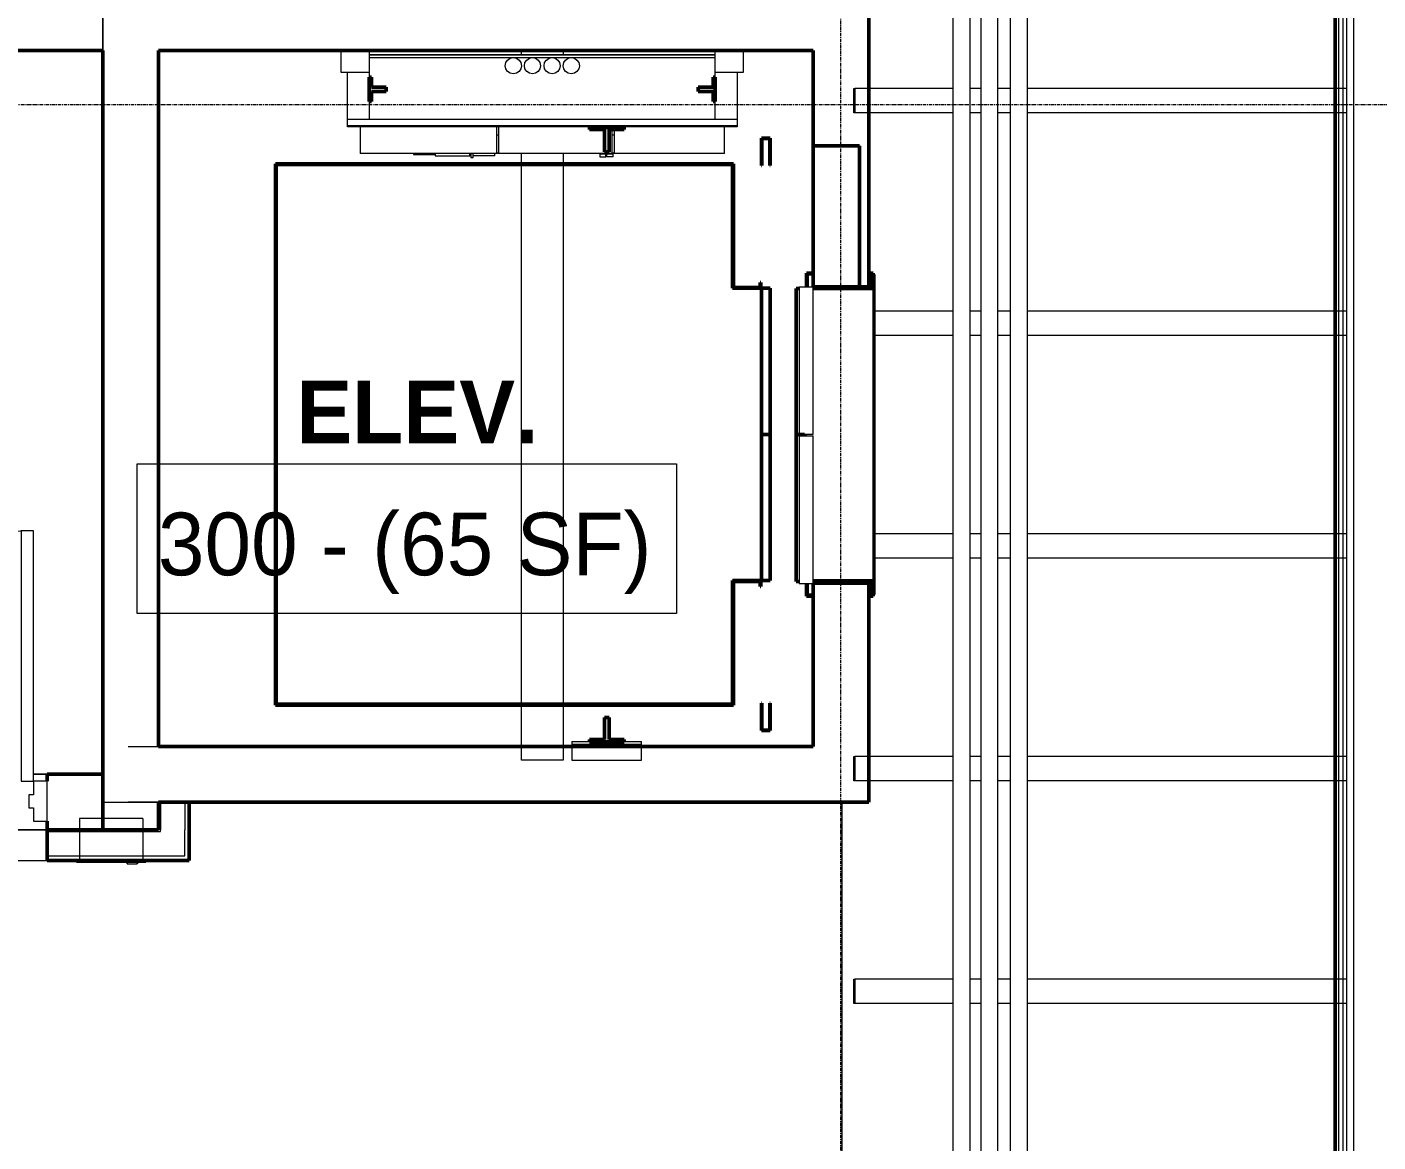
# Model space of a CAD drawing. Header units: inches. Extents: x -4218 to -1830, y 9767 to 12426.
# Drawn here: x -3598.2 to -3404.2, y 11386.1 to 11546.4 of the extents above; entities that cross this region are included whole.
import ezdxf

# ---------------------------------------------------------------- set-up
doc = ezdxf.new("R2010")
doc.units = ezdxf.units.IN
doc.header["$MEASUREMENT"] = 0
doc.linetypes.add('Grid Line 1_2_', pattern=[0.875, 0.5, -0.125, 0.125, -0.125])
for name, color, linetype, lineweight in [('0-1', 7, 'Continuous', 5), ('0-2', 10, 'Continuous', 9), ('A-AREA-IDEN', 2, 'Continuous', 9), ('A-DETL-MBND', 5, 'Continuous', 9), ('A-DOOR-1', 10, 'Continuous', 9), ('A-DOOR-2', 50, 'Continuous', 20), ('A-DOOR-FRAM-3', 50, 'Continuous', 20), ('A-GENM-1', 7, 'Continuous', 50), ('A-GENM-2', 10, 'Continuous', 9), ('A-GENM-3', 254, 'Continuous', 9), ('A-GENM-4', 252, 'Continuous', 9), ('A-GENM-5', 253, 'Continuous', 9), ('A-ROOF-1', 132, 'Continuous', 9), ('A-WALL-1', 7, 'Continuous', 50), ('A-WALL-2', 250, 'Continuous', 13), ('A-WALL-3', 10, 'Continuous', 9), ('A-WALL-4', 252, 'Continuous', 9), ('A-WALL-5', 253, 'Continuous', 9), ('A-WALL-6', 254, 'Continuous', 9), ('E-FIRE-1', 10, 'Continuous', 9), ('E-FIRE-2', 252, 'Continuous', 9), ('E-FIRE-3', 253, 'Continuous', 9), ('G-IMPT-1', 10, 'Continuous', 9), ('I-WALL-1', 7, 'Continuous', 50), ('I-WALL-3', 252, 'Continuous', 9), ('P-PIPE-1', 10, 'Continuous', 9), ('Q-SPCQ-1', 10, 'Continuous', 9), ('S-BEAM', 12, 'Continuous', 9), ('S-GRID-1', 1, 'Grid Line 1_2_', 9)]:
    doc.layers.add(name, color=color, linetype=linetype, lineweight=lineweight)
doc.styles.add('Century Gothic', font='ufonts.com_century-gothic.ttf', dxfattribs={"height": 9})
doc.styles.add('Century Gothic_B', font='GOTHICB.TTF', dxfattribs={"height": 9})

# ---------------------------------------------------------------- blocks, each defined once
blk = doc.blocks.new('104416 - Fire Extinguishers - Wall - Class A - Light - 2A-2205784-BACKGROUND - RCP - 3RD FLOOR')
at = {"layer": 'E-FIRE-1'}
for p, q in [((13.19, 2.44), (13.19, 2.19)), ((23.19, 2.44), (13.19, 2.44)), ((23.19, 2.44), (13.19, 2.44)), ((13.19, 2.19), (13.19, 2.44)), ((14.41, 2.44), (14.41, 2.69)), ((15.91, 2.69), (14.44, 2.69)), ((14.44, 2.69), (14.44, 2.44)), ((15.91, 2.44), (15.91, 2.69)), ((15.94, 2.44), (15.94, 2.69)), ((23.19, 2.19), (23.19, 2.44)), ((23.19, 2.19), (23.19, 2.44))]:
    blk.add_line(p, q, dxfattribs=at)
at = {"layer": 'E-FIRE-2'}
for p, q in [((13.19, 2.19), (23.19, 2.19)), ((13.63, -2.15), (13.63, 2.19)), ((22.75, -3.81), (22.75, 2.19)), ((13.63, -3.81), (13.63, -2.19)), ((13.63, -3.81), (22.75, -3.81))]:
    blk.add_line(p, q, dxfattribs=at)
at = {"layer": 'E-FIRE-3'}
blk.add_line((22.75, 2.19), (13.63, 2.19), dxfattribs=at)
blk = doc.blocks.new('CTR - 1st Phase - Common Walls_rvt-1-BACKGROUND - RCP - 3RD FLOOR')
at = {"layer": 'A-WALL-1'}
for p, q in [((-3579.32, 11430.99), (-3579.32, 11434.99)), ((-3579.32, 11434.99), (-3574.95, 11434.99)), ((-3574.95, 11434.99), (-3574.95, 11430.99)), ((-3595.32, 11426.61), (-3595.32, 11430.99)), ((-3595.32, 11430.99), (-3579.32, 11430.99)), ((-3574.95, 11430.99), (-3574.95, 11427.24)), ((-3574.95, 11426.61), (-3595.32, 11426.61)), ((-3574.95, 11427.24), (-3574.95, 11426.61))]:
    blk.add_line(p, q, dxfattribs=at)
at = {"layer": 'A-WALL-2'}
for p, q in [((-3409.8, 11255.36), (-3409.8, 11647.86)), ((-3409.17, 11255.36), (-3409.17, 11647.24)), ((-3408.67, 11255.36), (-3408.67, 11646.74)), ((-3579.07, 11434.99), (-3579.07, 11430.99)), ((-3575.57, 11434.99), (-3575.57, 11430.99)), ((-3595.32, 11430.74), (-3579.07, 11430.74)), ((-3579.07, 11430.74), (-3579.07, 11430.99)), ((-3575.57, 11430.74), (-3575.57, 11430.99)), ((-3575.57, 11427.24), (-3575.57, 11430.74)), ((-3595.32, 11427.24), (-3575.57, 11427.24))]:
    blk.add_line(p, q, dxfattribs=at)
at = {"layer": 'A-WALL-3'}
blk.add_line((-3635.32, 11426.61), (-3595.32, 11426.61), dxfattribs=at)
at = {"layer": 'A-WALL-4'}
for q in [(-3635.32, 11430.99), (-3595.32, 11426.61)]:
    blk.add_line((-3595.32, 11430.99), q, dxfattribs=at)
at = {"layer": 'I-WALL-1'}
blk.add_line((-3410.3, 11255.36), (-3410.3, 11648.36), dxfattribs=at)
at = {"layer": 'I-WALL-3'}
blk.add_line((-3410.3, 11256.26), (-3410.3, 11648.36), dxfattribs=at)
at = {"layer": 'P-PIPE-1'}
for p, q in [((-3465.19, 11026.52), (-3465.19, 11687.66)), ((-3462.81, 11687.66), (-3462.81, 11026.52)), ((-3461.19, 11026.52), (-3461.19, 11687.66)), ((-3458.81, 11687.66), (-3458.81, 11026.52)), ((-3456.94, 11026.52), (-3456.94, 11687.66)), ((-3454.57, 11687.66), (-3454.57, 11026.52))]:
    blk.add_line(p, q, dxfattribs=at)
at = {"layer": '0-2', "rotation": 180}
blk.add_blockref('104416 - Fire Extinguishers - Wall - Class A - Light - 2A-2205784-BACKGROUND - RCP - 3RD FLOOR', (-3567.95, 11428.8), dxfattribs=at)
blk = doc.blocks.new('Otis_G2S_072320191620 - Duty_3500_Speed_150_Seismic_N_CabHeight_93_CabPanels_Y_EntHeight_84_CwtLoc_L2_CwtSafety_N_DoorHand_CO_OpeningType_Front_Glassback_N_FRSAME_NOH-2444874-BACKGROUND - RCP - 3RD FLOOR')
at = {"layer": 'A-GENM-1'}
for p, q in [((7.94, 77.23), (85.74, 77.23)), ((8.06, 77.11), (7.94, 77.23)), ((7.94, 11.44), (7.94, 77.23)), ((7.94, 77.23), (8.06, 77.11)), ((85.62, 77.11), (8.06, 77.11)), ((8.06, 77.11), (8.06, 11.56)), ((85.62, 77.11), (85.74, 77.23)), ((85.74, 77.23), (85.62, 77.11)), ((85.62, 11.56), (85.62, 77.11)), ((85.74, 77.23), (85.74, 11.44)), ((8.06, 11.44), (7.94, 11.44)), ((8.06, 11.56), (25.84, 11.56)), ((8.06, 11.44), (8.06, 11.56)), ((8.06, 11.56), (8.06, 11.44)), ((25.72, 11.44), (8.06, 11.44)), ((25.72, 7.6), (25.72, 11.44)), ((25.84, 11.56), (25.84, 7.48)), ((67.84, 11.56), (67.96, 11.44)), ((67.84, 7.48), (67.84, 11.56)), ((67.84, 11.56), (85.62, 11.56)), ((67.96, 11.44), (67.84, 11.56)), ((67.96, 11.44), (67.96, 7.6)), ((85.74, 11.44), (67.96, 11.44)), ((4.29, 7.4), (8.23, 7.4)), ((4.29, 6.15), (4.29, 7.4)), ((8.23, 6.15), (4.29, 6.15)), ((8.23, 7.36), (4.33, 7.36)), ((4.33, 7.36), (4.33, 6.19)), ((4.33, 6.19), (8.23, 6.19)), ((8.23, 7.4), (8.23, 7.36)), ((8.23, 6.19), (8.23, 6.15)), ((25, 7.48), (25, 7.6)), ((25, 7.6), (25.72, 7.6)), ((25.84, 7.48), (25, 7.48)), ((25.84, 7.48), (25.72, 7.6)), ((25.72, 7.6), (25.84, 7.48)), ((25.84, 6.15), (25.84, 7.4)), ((25.84, 7.4), (46.84, 7.4)), ((46.84, 6.15), (25.84, 6.15)), ((46.84, 7.4), (46.84, 6.15)), ((46.84, 6.15), (46.84, 7.4)), ((46.84, 7.4), (67.84, 7.4)), ((67.84, 6.15), (46.84, 6.15)), ((67.84, 7.48), (67.96, 7.6)), ((67.96, 7.6), (67.84, 7.48)), ((68.69, 7.48), (67.84, 7.48)), ((67.84, 7.4), (67.84, 6.15)), ((67.96, 7.6), (68.69, 7.6)), ((68.69, 7.6), (68.69, 7.48)), ((85.46, 7.36), (85.46, 7.4)), ((85.46, 7.4), (89.4, 7.4)), ((89.36, 7.36), (85.46, 7.36)), ((85.46, 6.15), (85.46, 6.19)), ((85.46, 6.19), (89.36, 6.19)), ((89.4, 6.15), (85.46, 6.15)), ((89.36, 7.36), (89.4, 7.4)), ((89.4, 7.4), (89.36, 7.36)), ((89.36, 6.19), (89.36, 7.36)), ((89.36, 6.19), (89.4, 6.15)), ((89.4, 6.15), (89.36, 6.19)), ((89.4, 7.4), (89.4, 6.15))]:
    blk.add_line(p, q, dxfattribs=at)
at = {"layer": 'A-GENM-2'}
for p, q in [((25.72, 11.44), (25.84, 11.56)), ((25.84, 11.56), (25.72, 11.44)), ((85.62, 11.56), (85.74, 11.44)), ((85.74, 11.44), (85.62, 11.56)), ((4.33, 7.36), (4.29, 7.4)), ((4.29, 7.4), (4.33, 7.36)), ((4.33, 6.19), (4.29, 6.15)), ((4.29, 6.15), (4.33, 6.19))]:
    blk.add_line(p, q, dxfattribs=at)
at = {"layer": 'G-IMPT-1'}
for p, q in [((91.02, 65.05), (87.2, 65.05)), ((87.2, 12.74), (87.2, 65.05)), ((100.99, 63.74), (100.99, 14.06)), ((101.36, 14.06), (101.36, 63.74)), ((101.43, 63.74), (101.43, 14.06)), ((87.2, 57.39), (87.06, 57.39)), ((87.06, 57.39), (87.06, 54.39)), ((87.06, 54.39), (87.2, 54.39)), ((87.2, 54.29), (86.86, 54.29)), ((86.86, 54.29), (86.86, 49.29)), ((87.2, 49.15), (86.61, 49.15)), ((86.61, 49.15), (86.61, 48.84)), ((86.61, 48.84), (87.2, 48.84)), ((86.86, 49.29), (87.2, 49.29)), ((86.86, 49.15), (86.86, 49.26)), ((87.2, 49.26), (86.86, 49.26)), ((86.86, 45.73), (86.86, 48.84)), ((86.86, 45.73), (87.2, 45.73)), ((87.27, 45.12), (87.27, 45.49)), ((89.83, 45.49), (87.27, 45.49)), ((87.27, 45.12), (89.83, 45.12)), ((89.83, 45.12), (89.83, 45.49)), ((91.02, 45.49), (89.83, 45.49)), ((89.83, 45.12), (91.02, 45.12)), ((98.65, 43.06), (98.74, 43.5)), ((98.74, 42.61), (98.65, 43.06)), ((98.74, 43.5), (98.99, 43.88)), ((98.99, 43.88), (99.37, 44.13)), ((99.37, 44.13), (99.81, 44.22)), ((99.81, 44.22), (100.26, 44.13)), ((100.26, 44.13), (100.64, 43.88)), ((100.64, 43.88), (100.89, 43.5)), ((100.89, 43.5), (100.98, 43.06)), ((100.98, 43.06), (100.89, 42.61)), ((98.99, 42.23), (98.74, 42.61)), ((98.74, 40.75), (98.99, 41.13)), ((99.37, 41.98), (98.99, 42.23)), ((98.99, 41.13), (99.37, 41.38)), ((99.81, 41.89), (99.37, 41.98)), ((99.37, 41.38), (99.81, 41.47)), ((100.26, 41.98), (99.81, 41.89)), ((99.81, 41.47), (100.26, 41.38)), ((100.64, 42.23), (100.26, 41.98)), ((100.26, 41.38), (100.64, 41.13)), ((100.89, 42.61), (100.64, 42.23)), ((100.64, 41.13), (100.89, 40.75)), ((98.65, 40.31), (98.74, 40.75)), ((98.74, 39.86), (98.65, 40.31)), ((98.99, 39.48), (98.74, 39.86)), ((99.37, 39.23), (98.99, 39.48)), ((99.81, 39.14), (99.37, 39.23)), ((100.26, 39.23), (99.81, 39.14)), ((100.64, 39.48), (100.26, 39.23)), ((100.89, 39.86), (100.64, 39.48)), ((100.89, 40.75), (100.98, 40.31)), ((100.98, 40.31), (100.89, 39.86)), ((98.65, 37.48), (98.74, 37.93)), ((98.74, 37.04), (98.65, 37.48)), ((98.74, 37.93), (98.99, 38.3)), ((98.99, 36.66), (98.74, 37.04)), ((98.99, 38.3), (99.37, 38.56)), ((99.37, 38.56), (99.81, 38.64)), ((99.81, 38.64), (100.26, 38.56)), ((100.26, 38.56), (100.64, 38.3)), ((100.64, 38.3), (100.89, 37.93)), ((100.89, 37.04), (100.64, 36.66)), ((100.89, 37.93), (100.98, 37.48)), ((100.98, 37.48), (100.89, 37.04)), ((98.65, 34.73), (98.74, 35.18)), ((98.74, 35.18), (98.99, 35.55)), ((99.37, 36.41), (98.99, 36.66)), ((98.99, 35.55), (99.37, 35.81)), ((99.81, 36.32), (99.37, 36.41)), ((99.37, 35.81), (99.81, 35.89)), ((100.26, 36.41), (99.81, 36.32)), ((99.81, 35.89), (100.26, 35.81)), ((100.64, 36.66), (100.26, 36.41)), ((100.26, 35.81), (100.64, 35.55)), ((100.64, 35.55), (100.89, 35.18)), ((100.89, 35.18), (100.98, 34.73)), ((98.74, 34.29), (98.65, 34.73)), ((98.99, 33.91), (98.74, 34.29)), ((99.37, 33.66), (98.99, 33.91)), ((99.81, 33.57), (99.37, 33.66)), ((100.26, 33.66), (99.81, 33.57)), ((100.64, 33.91), (100.26, 33.66)), ((100.89, 34.29), (100.64, 33.91)), ((100.98, 34.73), (100.89, 34.29)), ((87.16, 30.61), (86.71, 30.61)), ((86.71, 30.61), (86.71, 29.78)), ((86.71, 29.78), (87.16, 29.78)), ((87.16, 29.67), (86.71, 29.67)), ((86.71, 28.72), (86.71, 29.67)), ((87.16, 30.61), (87.16, 29.78)), ((87.16, 29.67), (87.16, 28.72)), ((86.71, 28.72), (87.16, 28.72)), ((87.27, 28.53), (87.27, 28.91)), ((89.83, 28.91), (87.27, 28.91)), ((87.27, 28.53), (89.83, 28.53)), ((89.83, 28.53), (89.83, 28.91)), ((90.65, 28.91), (89.83, 28.91)), ((89.83, 28.53), (90.65, 28.53)), ((91.02, 28.91), (90.96, 28.91)), ((90.96, 28.53), (91.02, 28.53)), ((87.2, 12.74), (91.02, 12.74))]:
    blk.add_line(p, q, dxfattribs=at)
blk = doc.blocks.new('Otis_G2S_072320191620 - Otis_G2S_072320191620-2295120-BACKGROUND - RCP - 3RD FLOOR')
at = {"layer": 'A-GENM-1'}
for p, q in [((94.66, 63.43), (94.66, 63.74)), ((94.66, 63.74), (98.16, 63.74)), ((96.1, 63.43), (94.66, 63.43)), ((96.1, 61.3), (96.1, 63.43)), ((98.16, 63.43), (96.72, 63.43)), ((96.72, 63.43), (96.72, 61.3)), ((98.16, 63.74), (98.16, 63.43)), ((96.72, 61.3), (96.1, 61.3)), ((2.66, 27.13), (2.66, 32.13)), ((2.66, 32.13), (2.97, 32.13)), ((2.97, 32.13), (2.97, 29.94)), ((90.65, 29.94), (90.65, 32.13)), ((90.65, 32.13), (90.96, 32.13)), ((90.96, 32.13), (90.96, 27.13)), ((2.97, 29.94), (6.16, 29.94)), ((6.16, 29.31), (2.97, 29.31)), ((2.97, 29.31), (2.97, 27.13)), ((6.16, 29.94), (6.16, 29.31)), ((87.46, 29.31), (87.46, 29.94)), ((87.46, 29.94), (90.65, 29.94)), ((90.65, 29.31), (87.46, 29.31)), ((90.65, 27.13), (90.65, 29.31)), ((2.97, 27.13), (2.66, 27.13)), ((90.96, 27.13), (90.65, 27.13)), ((96.1, 16.5), (96.72, 16.5)), ((96.1, 14.37), (96.1, 16.5)), ((96.72, 16.5), (96.72, 14.37)), ((94.66, 14.06), (94.66, 14.37)), ((94.66, 14.37), (96.1, 14.37)), ((98.16, 14.06), (94.66, 14.06)), ((96.72, 14.37), (98.16, 14.37)), ((98.16, 14.37), (98.16, 14.06)), ((25.69, 2), (25.69, 2.41)), ((25.69, 2.41), (46.81, 2.41)), ((46.81, 2.41), (67.81, 2.41)), ((46.81, 1.25), (46.81, 2.41)), ((46.81, 2.41), (46.81, 1.25)), ((67.81, 2.41), (67.81, 2)), ((23.6, 0.96), (25.44, 0.96)), ((23.6, 0.25), (23.6, 0.96)), ((23.73, 0.25), (23.6, 0.25)), ((25.44, 0.83), (23.73, 0.83)), ((23.73, 0.83), (23.73, 0.25)), ((46.81, 1.25), (46.62, 1.25)), ((46.87, 1.25), (46.81, 1.25)), ((68.06, 0.96), (70.02, 0.96)), ((69.9, 0.83), (68.06, 0.83)), ((69.9, 0.25), (69.9, 0.83)), ((70.02, 0.25), (69.9, 0.25)), ((70.02, 0.96), (70.02, 0.25)), ((25.69, -8.52), (25.69, 0)), ((25.81, 0), (25.81, -8.64)), ((67.81, -6.69), (67.81, 0)), ((67.81, -8.64), (67.81, 0)), ((67.94, 0), (67.94, -8.52)), ((68.06, 0), (88.31, 0)), ((88.31, 0), (88.31, -6.69)), ((88.31, -6.69), (67.81, -6.69)), ((23.6, -8.64), (23.6, -8)), ((23.6, -8), (23.73, -8)), ((25.81, -8.64), (23.6, -8.64)), ((23.73, -8), (23.73, -8.52)), ((23.73, -8.52), (25.69, -8.52)), ((70.02, -8.64), (67.81, -8.64)), ((67.94, -8.52), (69.9, -8.52)), ((69.9, -8.52), (69.9, -8)), ((69.9, -8), (70.02, -8)), ((70.02, -8), (70.02, -8.64))]:
    blk.add_line(p, q, dxfattribs=at)
at = {"layer": 'A-GENM-2'}
for p, q in [((91.02, 10.91), (91.02, 66.89)), ((91.02, 66.89), (91.21, 66.89)), ((91.21, 66.89), (91.21, 10.91)), ((91.21, 66.89), (92.16, 66.89)), ((92.16, 66.89), (92.16, 10.91)), ((92.16, 66.89), (98.85, 66.89)), ((98.85, 63.74), (98.85, 67.78)), ((98.85, 67.78), (101.8, 67.78)), ((101.8, 67.78), (102, 67.78)), ((101.8, 63.74), (101.8, 67.78)), ((98.85, 63.74), (92.16, 63.74)), ((101.8, 63.74), (98.85, 63.74)), ((102, 63.74), (101.8, 63.74)), ((2, 41.9), (7.94, 41.9)), ((8.06, 41.9), (85.62, 41.9)), ((85.74, 41.9), (87.2, 41.9)), ((101.43, 41.9), (102, 41.9)), ((7.94, 35.9), (2, 35.9)), ((85.62, 35.9), (8.06, 35.9)), ((87.2, 35.9), (85.74, 35.9)), ((102, 35.9), (101.43, 35.9)), ((2.3, 34.63), (2, 34.63)), ((2.68, 34.63), (2.3, 34.63)), ((2.3, 34.63), (2.3, 24.63)), ((2.68, 34.63), (2.68, 32.13)), ((2.99, 32.13), (2.99, 29.94)), ((2.99, 29.31), (2.99, 27.13)), ((6.18, 29.94), (6.18, 29.31)), ((2.68, 27.13), (2.68, 24.63)), ((2, 24.63), (2.3, 24.63)), ((2.3, 24.63), (2.68, 24.63)), ((92.16, 14.06), (94.66, 14.06)), ((98.16, 14.06), (98.85, 14.06)), ((98.85, 10.02), (98.85, 14.06)), ((98.85, 14.06), (101.8, 14.06)), ((101.8, 14.06), (102, 14.06)), ((101.8, 10.02), (101.8, 14.06)), ((91.21, 10.91), (91.02, 10.91)), ((92.16, 10.91), (91.21, 10.91)), ((98.85, 10.91), (92.16, 10.91)), ((101.8, 10.02), (98.85, 10.02)), ((102, 10.02), (101.8, 10.02)), ((46.62, 0.96), (46.87, 0.96)), ((23.81, -8.89), (23.81, -8.64)), ((23.81, -8.89), (23.81, -8.77)), ((23.81, -8.77), (69.81, -8.77)), ((69.81, -8.89), (23.81, -8.89)), ((69.81, -8.89), (23.81, -8.89)), ((24.37, -8.52), (25.53, -8)), ((25.81, -8.64), (67.81, -8.64)), ((67.81, -8.64), (25.81, -8.64)), ((68.09, -8), (69.25, -8.52)), ((69.81, -8.64), (69.81, -8.89)), ((69.81, -8.77), (69.81, -8.89))]:
    blk.add_line(p, q, dxfattribs=at)
at = {"layer": 'A-GENM-3'}
for p, q in [((102, 66.89), (102, 63.74)), ((102, 63.94), (102, 63.74)), ((102, 39.09), (102, 38.71)), ((102, 14.06), (102, 13.86)), ((102, 14.06), (102, 10.91))]:
    blk.add_line(p, q, dxfattribs=at)
at = {"layer": 'A-GENM-4'}
for p, q in [((102, 67.78), (102, 63.74)), ((0, 35.9), (0, 41.9)), ((0, 41.9), (2, 41.9)), ((102, 41.9), (102, 35.9)), ((2, 35.9), (0, 35.9)), ((2, 34.63), (0, 34.63)), ((0, 34.63), (0, 24.63)), ((0, 24.63), (2, 24.63)), ((102, 14.06), (102, 10.02)), ((25.53, -8), (25.69, -7.93)), ((67.94, -7.93), (68.06, -7.99))]:
    blk.add_line(p, q, dxfattribs=at)
at = {"layer": 'A-GENM-5'}
for p, q in [((102, 67.78), (102, 63.74)), ((102, 41.9), (102, 39.09)), ((102, 39.09), (102, 38.71)), ((102, 38.71), (102, 35.9)), ((102, 14.06), (102, 10.02))]:
    blk.add_line(p, q, dxfattribs=at)
blk.add_blockref('Otis_G2S_072320191620 - Duty_3500_Speed_150_Seismic_N_CabHeight_93_CabPanels_Y_EntHeight_84_CwtLoc_L2_CwtSafety_N_DoorHand_CO_OpeningType_Front_Glassback_N_FRSAME_NOH-2444874-BACKGROUND - RCP - 3RD FLOOR', (0, 0))
blk = doc.blocks.new('Elevator Door-Center - 48_ x 84_-2010370-BACKGROUND - RCP - 3RD FLOOR')
at = {"layer": 'Q-SPCQ-1'}
for p, q in [((-4.03, 6), (-25.22, 6)), ((-25.22, 6), (-25.22, 4)), ((-4.03, 6), (-4.03, 4)), ((17.41, 6), (-3.78, 6)), ((-3.78, 6), (-3.78, 4)), ((17.41, 6), (17.41, 4)), ((-25.22, 4), (-4.03, 4)), ((-3.78, 4), (17.41, 4))]:
    blk.add_line(p, q, dxfattribs=at)
blk = doc.blocks.new('HOLLOW METAL - STAIR DOOR 3-0 x 6-8-2453426-BACKGROUND - RCP - 3RD FLOOR')
at = {"layer": 'A-DOOR-1'}
blk.add_arc((18, 3.25), 36, 90, 180, dxfattribs=at)
at = {"layer": 'A-DOOR-2'}
for p, q in [((18, 39.25), (16.25, 39.25)), ((16.25, 39.25), (16.25, 3.25)), ((18, 3.25), (18, 39.25)), ((16.25, 3.25), (18, 3.25))]:
    blk.add_line(p, q, dxfattribs=at)
at = {"layer": 'A-DOOR-FRAM-3'}
for p, q in [((-18, 3.25), (-20, 3.25)), ((-20, 3.25), (-20, -2.5)), ((-18, 1.3125), (-18, 3.25)), ((18, 3.25), (18, 1.3125)), ((20, 3.25), (18, 3.25)), ((20, -2.5), (20, 3.25)), ((-17.375, 1.3125), (-18, 1.3125)), ((-17.375, -0.5625), (-17.375, 1.3125)), ((18, 1.3125), (17.375, 1.3125)), ((17.375, 1.3125), (17.375, -0.5625)), ((-18, -2.5), (-18, -0.5625)), ((-18, -0.5625), (-17.375, -0.5625)), ((17.375, -0.5625), (18, -0.5625)), ((18, -0.5625), (18, -2.5)), ((-20, -2.5), (-18, -2.5)), ((18, -2.5), (20, -2.5))]:
    blk.add_line(p, q, dxfattribs=at)
blk = doc.blocks.new('CTR - 1st Phase -Stairs _ Elevators_rvt-1-BACKGROUND - RCP - 3RD FLOOR')
at = {"layer": 'A-WALL-1'}
for p, q in [((-3477.32, 11550.99), (-3477.32, 11542.99)), ((-3587.32, 11542.99), (-3819.32, 11542.99)), ((-3587.32, 11430.99), (-3587.32, 11542.99)), ((-3485.32, 11542.99), (-3579.32, 11542.99)), ((-3579.32, 11542.99), (-3579.32, 11442.99)), ((-3485.32, 11509.05), (-3485.32, 11542.99)), ((-3477.32, 11542.99), (-3477.32, 11509.05)), ((-3477.32, 11509.05), (-3485.32, 11509.05)), ((-3485.32, 11442.99), (-3485.32, 11466.43)), ((-3485.32, 11466.43), (-3477.32, 11466.43)), ((-3477.32, 11466.43), (-3477.32, 11434.99)), ((-3579.32, 11442.99), (-3485.32, 11442.99)), ((-3595.32, 11437.99), (-3595.32, 11438.99)), ((-3595.32, 11438.99), (-3587.32, 11438.99)), ((-3587.32, 11438.99), (-3587.32, 11430.99)), ((-3485.32, 11434.99), (-3579.32, 11434.99)), ((-3579.32, 11434.99), (-3579.32, 11430.99)), ((-3477.32, 11434.99), (-3485.32, 11434.99)), ((-3595.32, 11430.99), (-3595.32, 11432.24)), ((-3587.32, 11430.99), (-3595.32, 11430.99)), ((-3579.32, 11430.99), (-3587.32, 11430.99))]:
    blk.add_line(p, q, dxfattribs=at)
at = {"layer": 'A-WALL-3'}
for p, q in [((-3549.07, 11542.99), (-3549.26, 11542.99)), ((-3499.19, 11542.99), (-3499.38, 11542.99)), ((-3477.32, 11508.93), (-3477.32, 11509.05)), ((-3477.32, 11466.43), (-3477.32, 11466.68)), ((-3595.32, 11438.99), (-3597.32, 11438.99)), ((-3635.32, 11430.99), (-3595.32, 11430.99))]:
    blk.add_line(p, q, dxfattribs=at)
at = {"layer": 'A-WALL-4'}
for p, q in [((-3587.32, 11542.99), (-3819.32, 11542.99)), ((-3553.1, 11542.99), (-3564.82, 11542.99)), ((-3527.22, 11542.99), (-3549.07, 11542.99)), ((-3499.38, 11542.99), (-3521.22, 11542.99)), ((-3485.32, 11542.99), (-3495.35, 11542.99)), ((-3485.32, 11529.3), (-3485.32, 11542.99)), ((-3478.64, 11509.05), (-3477.32, 11509.05)), ((-3485.32, 11466.68), (-3485.32, 11466.43)), ((-3485.32, 11466.43), (-3477.32, 11466.43)), ((-3485.32, 11442.99), (-3485.32, 11466.43)), ((-3564.82, 11442.99), (-3527.22, 11442.99)), ((-3521.22, 11442.99), (-3519.95, 11442.99)), ((-3509.95, 11442.99), (-3485.32, 11442.99)), ((-3597.32, 11438.99), (-3587.32, 11438.99)), ((-3595.32, 11437.99), (-3595.32, 11438.99)), ((-3587.32, 11434.99), (-3583.7, 11434.99)), ((-3595.32, 11430.99), (-3595.32, 11432.24))]:
    blk.add_line(p, q, dxfattribs=at)
at = {"layer": 'A-WALL-5'}
for p, q in [((-3587.32, 11542.99), (-3587.32, 11550.99)), ((-3485.32, 11466.43), (-3485.32, 11466.68)), ((-3583.7, 11442.99), (-3579.32, 11442.99)), ((-3595.32, 11432.24), (-3595.32, 11437.99)), ((-3579.32, 11434.99), (-3583.7, 11434.99)), ((-3579.32, 11434.99), (-3579.32, 11430.99)), ((-3590.7, 11430.99), (-3827.32, 11430.99)), ((-3579.32, 11430.99), (-3581.57, 11430.99))]:
    blk.add_line(p, q, dxfattribs=at)
at = {"layer": 'A-WALL-6'}
for p, q in [((-3552.22, 11542.99), (-3553.1, 11542.99)), ((-3549.26, 11542.99), (-3552.22, 11542.99)), ((-3524.41, 11542.99), (-3527.22, 11542.99)), ((-3524.03, 11542.99), (-3524.41, 11542.99)), ((-3521.22, 11542.99), (-3524.03, 11542.99)), ((-3496.23, 11542.99), (-3499.19, 11542.99)), ((-3495.35, 11542.99), (-3496.23, 11542.99))]:
    blk.add_line(p, q, dxfattribs=at)
at = {"layer": '0-2'}
for name, p, rotation in [('Otis_G2S_072320191620 - Otis_G2S_072320191620-2295120-BACKGROUND - RCP - 3RD FLOOR', (-3485.32, 11440.99), 89.99999999998951), ('Elevator Door-Center - 48_ x 84_-2010370-BACKGROUND - RCP - 3RD FLOOR', (-3481.32, 11491.64), 90.0000000000186)]:
    blk.add_blockref(name, p, dxfattribs=dict(at, rotation=rotation))
blk.add_blockref('HOLLOW METAL - STAIR DOOR 3-0 x 6-8-2453426-BACKGROUND - RCP - 3RD FLOOR', (-3615.32, 11434.74), dxfattribs=at)
blk = doc.blocks.new('Dimension Lumber - LVL - 3_5X5_5-V130-BACKGROUND - RCP - 3RD FLOOR')
at = {"layer": 'A-DETL-MBND'}
for p, q in [((-3479.46, 11534.04), (-3479.46, 11537.54)), ((-3479.46, 11537.54), (-3479.34, 11537.54)), ((-3479.34, 11537.54), (-3479.34, 11534.04)), ((-3477.32, 11537.54), (-3479.34, 11537.54)), ((-3465.18, 11537.54), (-3477.32, 11537.54)), ((-3461.18, 11537.54), (-3462.81, 11537.54)), ((-3456.94, 11537.54), (-3458.81, 11537.54)), ((-3410.3, 11537.54), (-3454.57, 11537.54)), ((-3408.67, 11537.54), (-3410.3, 11537.54)), ((-3479.34, 11534.04), (-3479.46, 11534.04)), ((-3477.32, 11534.04), (-3479.34, 11534.04)), ((-3465.18, 11534.04), (-3477.32, 11534.04)), ((-3461.18, 11534.04), (-3462.81, 11534.04)), ((-3456.94, 11534.04), (-3458.81, 11534.04)), ((-3410.3, 11534.04), (-3454.57, 11534.04)), ((-3408.67, 11534.04), (-3410.3, 11534.04))]:
    blk.add_line(p, q, dxfattribs=at)
blk = doc.blocks.new('Dimension Lumber - LVL - 3_5X5_5-V131-BACKGROUND - RCP - 3RD FLOOR')
at = {"layer": 'A-DETL-MBND'}
for p, q in [((-3465.18, 11505.54), (-3476.43, 11505.54)), ((-3461.18, 11505.54), (-3462.81, 11505.54)), ((-3456.94, 11505.54), (-3458.81, 11505.54)), ((-3410.3, 11505.54), (-3454.57, 11505.54)), ((-3408.67, 11505.54), (-3410.3, 11505.54)), ((-3465.18, 11502.04), (-3476.43, 11502.04)), ((-3461.18, 11502.04), (-3462.81, 11502.04)), ((-3456.94, 11502.04), (-3458.81, 11502.04)), ((-3410.3, 11502.04), (-3454.57, 11502.04)), ((-3408.67, 11502.04), (-3410.3, 11502.04))]:
    blk.add_line(p, q, dxfattribs=at)
blk = doc.blocks.new('Dimension Lumber - LVL - 3_5X5_5-V132-BACKGROUND - RCP - 3RD FLOOR')
at = {"layer": 'A-DETL-MBND'}
for p, q in [((-3465.18, 11473.54), (-3476.43, 11473.54)), ((-3461.18, 11473.54), (-3462.81, 11473.54)), ((-3456.94, 11473.54), (-3458.81, 11473.54)), ((-3410.3, 11473.54), (-3454.57, 11473.54)), ((-3408.67, 11473.54), (-3410.3, 11473.54)), ((-3465.18, 11470.04), (-3476.43, 11470.04)), ((-3461.18, 11470.04), (-3462.81, 11470.04)), ((-3456.94, 11470.04), (-3458.81, 11470.04)), ((-3410.3, 11470.04), (-3454.57, 11470.04)), ((-3408.67, 11470.04), (-3410.3, 11470.04))]:
    blk.add_line(p, q, dxfattribs=at)
blk = doc.blocks.new('Dimension Lumber - LVL - 3_5X5_5-V133-BACKGROUND - RCP - 3RD FLOOR')
at = {"layer": 'A-DETL-MBND'}
for p, q in [((-3479.46, 11438.04), (-3479.46, 11441.54)), ((-3479.46, 11441.54), (-3479.34, 11441.54)), ((-3479.34, 11441.54), (-3479.34, 11438.04)), ((-3477.32, 11441.54), (-3479.34, 11441.54)), ((-3465.18, 11441.54), (-3477.32, 11441.54)), ((-3461.18, 11441.54), (-3462.81, 11441.54)), ((-3456.94, 11441.54), (-3458.81, 11441.54)), ((-3410.3, 11441.54), (-3454.57, 11441.54)), ((-3408.67, 11441.54), (-3410.3, 11441.54)), ((-3479.34, 11438.04), (-3479.46, 11438.04)), ((-3477.32, 11438.04), (-3479.34, 11438.04)), ((-3465.18, 11438.04), (-3477.32, 11438.04)), ((-3461.18, 11438.04), (-3462.81, 11438.04)), ((-3456.94, 11438.04), (-3458.81, 11438.04)), ((-3410.3, 11438.04), (-3454.57, 11438.04)), ((-3408.67, 11438.04), (-3410.3, 11438.04))]:
    blk.add_line(p, q, dxfattribs=at)
blk = doc.blocks.new('Dimension Lumber - LVL - 3_5X5_5-V134-BACKGROUND - RCP - 3RD FLOOR')
at = {"layer": 'A-DETL-MBND'}
for p, q in [((-3479.46, 11406.04), (-3479.46, 11409.54)), ((-3479.46, 11409.54), (-3479.34, 11409.54)), ((-3479.34, 11409.54), (-3479.34, 11406.04)), ((-3465.19, 11409.54), (-3479.34, 11409.54)), ((-3461.19, 11409.54), (-3462.81, 11409.54)), ((-3456.94, 11409.54), (-3458.81, 11409.54)), ((-3410.3, 11409.54), (-3454.57, 11409.54)), ((-3408.67, 11409.54), (-3410.3, 11409.54)), ((-3479.34, 11406.04), (-3479.46, 11406.04)), ((-3465.19, 11406.04), (-3479.34, 11406.04)), ((-3461.19, 11406.04), (-3462.81, 11406.04)), ((-3456.94, 11406.04), (-3458.81, 11406.04)), ((-3410.3, 11406.04), (-3454.57, 11406.04)), ((-3408.67, 11406.04), (-3410.3, 11406.04))]:
    blk.add_line(p, q, dxfattribs=at)

msp = doc.modelspace()

# ---------------------------------------------------------------- linework, layer by layer
at = {"layer": 'A-AREA-IDEN', "flags": 128}
msp.add_lwpolyline([(-3582.43, 11483.58), (-3504.92, 11483.58), (-3504.92, 11462.09), (-3582.43, 11462.09)], close=True, dxfattribs=at)
at = {"layer": 'A-DETL-MBND'}
for p, q in [((-3477.32, 11537.54), (-3477.32, 11550.99)), ((-3477.32, 11509.08), (-3477.32, 11534.04)), ((-3477.32, 11441.54), (-3477.32, 11466.52)), ((-3477.32, 11434.99), (-3477.32, 11438.04)), ((-3481.17, 11434.99), (-3477.32, 11434.99))]:
    msp.add_line(p, q, dxfattribs=at)
at = {"layer": 'A-ROOF-1'}
for p, q in [((-3407.67, 11725.34), (-3407.67, 11256.26)), ((-3408.67, 11256.26), (-3408.67, 11647.86)), ((-3587.32, 11550.99), (-3587.32, 11434.99)), ((-3587.32, 11434.99), (-3481.17, 11434.99)), ((-3481.17, 11434.99), (-3481.17, 11369.87))]:
    msp.add_line(p, q, dxfattribs=at)
at = {"layer": 'S-GRID-1'}
for p, q in [((-3481.32, 9836.18), (-3481.32, 12376.81)), ((-1830.2, 11535.19), (-4168.71, 11535.19))]:
    msp.add_line(p, q, dxfattribs=at)

# ---------------------------------------------------------------- block references
at = {"layer": '0-1'}
for name in ['CTR - 1st Phase - Common Walls_rvt-1-BACKGROUND - RCP - 3RD FLOOR', 'CTR - 1st Phase -Stairs _ Elevators_rvt-1-BACKGROUND - RCP - 3RD FLOOR']:
    msp.add_blockref(name, (0, 0), dxfattribs=at)
at = {"layer": 'S-BEAM'}
for name in ['Dimension Lumber - LVL - 3_5X5_5-V130-BACKGROUND - RCP - 3RD FLOOR', 'Dimension Lumber - LVL - 3_5X5_5-V131-BACKGROUND - RCP - 3RD FLOOR', 'Dimension Lumber - LVL - 3_5X5_5-V132-BACKGROUND - RCP - 3RD FLOOR', 'Dimension Lumber - LVL - 3_5X5_5-V133-BACKGROUND - RCP - 3RD FLOOR', 'Dimension Lumber - LVL - 3_5X5_5-V134-BACKGROUND - RCP - 3RD FLOOR']:
    msp.add_blockref(name, (0, 0), dxfattribs=at)

# ---------------------------------------------------------------- texts
at = {"layer": 'A-AREA-IDEN', "char_height": 9, "attachment_point": 1}
for s, insert, width, style in [('ELEV.', (-3559.55, 11495.55), 38.178, 'Century Gothic_B'), ('300 - (65 SF)', (-3579.43, 11476.58), 86.355, 'Century Gothic')]:
    msp.add_mtext(s, dxfattribs=dict(at, insert=insert, width=width, style=style))

doc.saveas('drawing.dxf')
